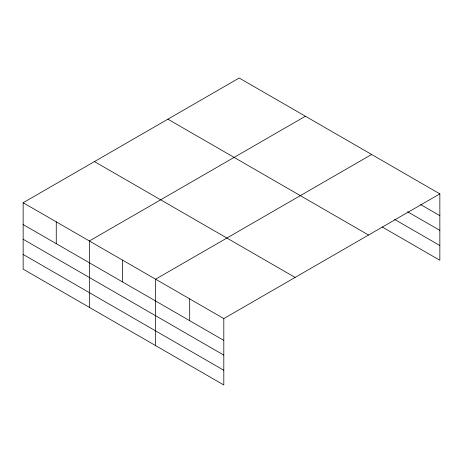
<?xml version="1.0" encoding="UTF-8"?>
<svg xmlns="http://www.w3.org/2000/svg" width="463" height="463" viewBox="0 0 463 463"><rect width="100%" height="100%" fill="white"/><g stroke="black" fill="none" stroke-linecap="round" stroke-linejoin="round"><path stroke-width="0.69" d="M439.85 193.864L239.192 78.016L23.15 202.742L23.15 269.136L223.808 384.985L223.808 318.59L439.85 193.864L439.85 260.258L382.172 226.957M305.406 116.242L89.365 240.974L89.365 307.368M371.627 154.474L155.585 279.206L155.585 345.601M420.624 204.565L439.85 215.665M407.596 211.759L439.85 230.383M394.574 219.404L439.85 245.54M167.895 119.176L368.554 235.025M94.446 161.581L295.105 277.43M23.15 202.742L223.808 318.59M23.15 224.549L223.808 340.398M23.15 239.261L223.808 355.109M23.15 254.424L223.808 370.273M189.697 298.901L189.697 320.703M122.475 260.09L122.475 281.892M56.26 221.858L56.26 243.66"/></g></svg>
